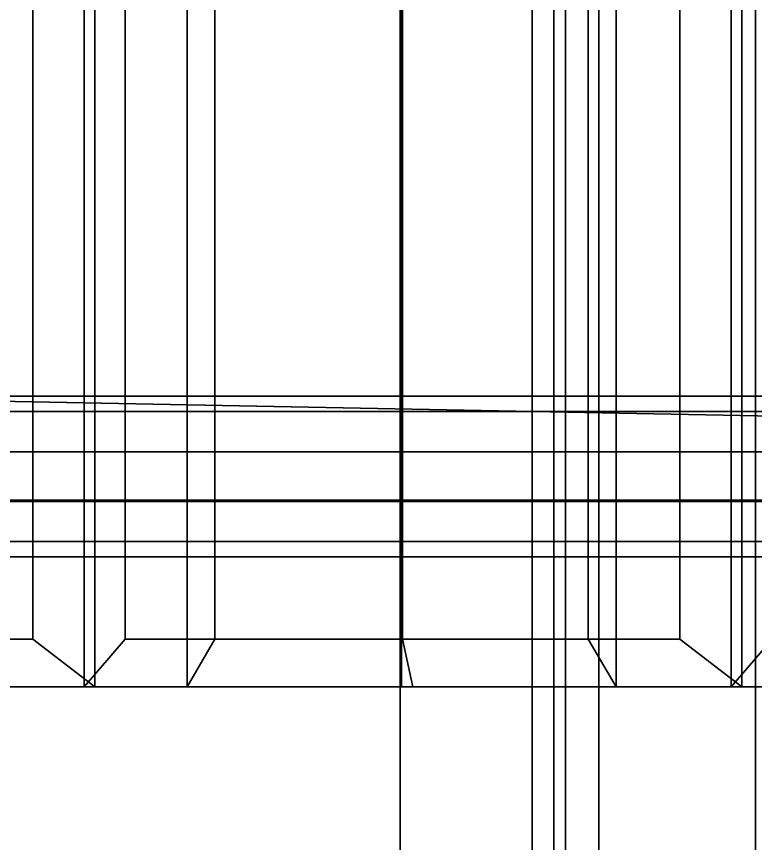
# Model space of a CAD drawing. Extents: x -7.1 to 8.3, y -8 to 8.
# Drawn here: x 1.9751 to 2.2617, y -3.5489 to -3.2282 of the extents above; entities that cross this region are included whole.
import ezdxf

# ---------------------------------------------------------------- set-up
doc = ezdxf.new("R2010")
doc.units = 0

msp = doc.modelspace()

# ---------------------------------------------------------------- linework, layer by layer
for points in [[(7.80574, 8), (-6.55791, 8), (7.80574, -8)], [(-6.55791, -8), (7.80574, -8), (-6.55791, 8)], [(7.80574, 8, -0.79139), (7.80574, -8, -0.79139), (-6.55791, -8, -0.79139)], [(-6.55791, -8, -0.79139), (-6.55791, 8, -0.79139), (7.80574, 8, -0.79139)], [(-3.29913, 4.29173, 0.11606), (-3.39913, -4.39201, 0.11606), (5.20087, -4.39201, 0.11606), (5.20087, 4.29173, 0.11606)], [(1.95664, 3.29707, 12.1507), (1.95671, -3.48825, 12.15071), (2.0055, -3.48825, 12.06625), (2.0055, 3.29707, 12.06625)], [(1.98142, -3.46968, 12.06092), (1.98142, 3.2785, 12.06092), (2.0055, 3.29707, 12.06625), (2.0055, -3.48825, 12.06625)], [(2.04118, 3.29707, 12.14783), (2.00132, 3.29707, 12.06303), (2.00132, -3.48825, 12.06303), (2.04126, -3.48825, 12.14784)], [(2.01729, 3.2785, 12.05784), (2.01729, -3.46968, 12.05784), (2.00132, -3.48825, 12.06303), (2.00132, 3.29707, 12.06303)], [(2.05198, -3.46968, 12.15314), (2.05191, 3.2785, 12.15314), (2.04118, 3.29707, 12.14783), (2.04126, -3.48825, 12.14784)], [(2.19677, 3.2785, 12.15376), (2.19684, -3.46968, 12.15376), (2.20761, -3.48825, 12.14855), (2.20753, 3.29707, 12.14855)], [(2.20753, 3.29707, 12.14855), (2.20761, -3.48825, 12.14855), (2.25639, -3.48825, 12.0641), (2.2564, 3.29707, 12.06409)], [(2.23231, -3.46968, 12.05877), (2.23231, 3.2785, 12.05876), (2.2564, 3.29707, 12.06409), (2.25639, -3.48825, 12.0641)], [(2.29208, 3.29707, 12.1466), (2.25222, 3.29707, 12.0618), (2.25222, -3.48825, 12.06181), (2.29215, -3.48825, 12.14661)], [(2.26819, 3.2785, 12.05661), (2.26819, -3.46968, 12.05662), (2.25222, -3.48825, 12.06181), (2.25222, 3.29707, 12.0618)], [(1.98142, -3.46968, 12.06092), (1.87391, -3.46968, 12.03436), (1.87391, 3.2785, 12.03436), (1.98142, 3.2785, 12.06092)], [(2.1248, -3.46968, 12.03221), (2.01729, -3.46968, 12.05784), (2.01729, 3.2785, 12.05784), (2.1248, 3.2785, 12.0322)], [(2.12441, -3.46968, 12.17955), (2.12434, 3.2785, 12.17954), (2.05191, 3.2785, 12.15314), (2.05198, -3.46968, 12.15314)], [(2.19684, -3.46968, 12.15376), (2.19677, 3.2785, 12.15376), (2.12434, 3.2785, 12.17954), (2.12441, -3.46968, 12.17955)], [(2.23231, -3.46968, 12.05877), (2.1248, -3.46968, 12.03221), (2.1248, 3.2785, 12.0322), (2.23231, 3.2785, 12.05876)], [(3.96503, -3.41575, 12.03273), (-2.14534, 3.20575, 12.03273), (-2.98174, 2.73338, 12.03273)], [(3.96503, 3.20575, 12.02273), (-2.14534, -3.41575, 12.02273), (-2.98173, -2.94338, 12.02273)], [(3.96503, 3.20575, 12.02273), (3.96503, -3.41575, 12.02273), (-2.14534, -3.41575, 12.02273)], [(3.96503, -3.41575, 12.03273), (3.96503, 3.20575, 12.03273), (-2.14534, 3.20575, 12.03273)], [(-2.98174, 2.73338, 12.03273), (-2.62823, -3.28918, 12.03273), (3.96503, -3.41575, 12.03273)], [(-1.78623, 2.50961, 2.83782), (4.68402, 2.50961, 2.83782), (1.85596, -2.53711, 2.83782), (-1.78623, -3.95764, 2.83782)], [(2.18806, -4.16535, 6.16606), (2.18806, -2.94429, 6.16606), (-2.04342, -2.94429, 6.16606), (-2.04342, -3.05145, 6.16606)], [(2.18806, -2.94429, 8.02228), (2.18806, -4.16535, 8.02228), (-2.04342, -3.05145, 8.02228)], [(2.18806, -2.94429, 8.02228), (2.18806, -2.94429, 6.16606), (2.18806, -4.16535, 6.16606), (2.18806, -4.16535, 8.02228)], [(-3.33791, -4.37545, 8.1595), (2.40941, -4.37545, 8.1595), (-3.09913, -3, 8.1595)], [(-2.09913, -3, 6.01606), (2.26169, -3, 6.01606), (2.26169, -4.11435, 6.01606), (-3.19279, -4.11435, 6.01606)], [(2.26169, -3, 3.16606), (-2.09913, -3, 3.16606), (-3.19279, -4.22324, 3.16606), (2.26169, -4.22324, 3.16606)], [(2.40941, -4.37545, 8.1595), (2.40941, -3, 8.1595), (-3.09913, -3, 8.1595)], [(2.26169, -3, 0.11606), (2.26169, -3, 3.16606), (2.26169, -4.22324, 3.16606), (2.26169, -4.22324, 0.11606)], [(2.26169, -3, 6.01606), (2.26169, -4.22324, 6.16606), (2.26169, -4.22324, 6.12495), (2.26169, -4.11435, 6.01606)], [(2.26169, -3, 6.01606), (2.26169, -3, 8.10606), (2.26169, -4.22324, 8.10606), (2.26169, -4.22324, 6.16606)], [(2.12395, -3.9994, 7.98997), (2.12395, -3.92052, 8.05364), (2.12395, -3.00373, 8.05364), (2.12395, -3.00373, 7.98997)], [(2.12395, -3.00373, 8.05364), (2.12395, -3.92052, 8.05364), (2.17505, -3.92052, 8.05364), (2.17505, -3.00373, 8.05364)], [(2.12395, -3.00373, 7.98997), (2.17505, -3.00373, 7.98997), (2.17505, -3.9994, 7.98997), (2.12395, -3.9994, 7.98997)], [(2.17505, -3.00373, 7.98997), (2.17505, -3.00373, 8.05364), (2.17505, -3.92052, 8.05364), (2.17505, -3.9994, 7.98997)], [(-2.04342, -3.05145, 6.16606), (-3.16975, -3.05145, 6.16606), (-3.16975, -4.16536, 6.16606), (2.18806, -4.16535, 6.16606)], [(-2.04342, -3.05145, 8.02228), (2.18806, -4.16535, 8.02228), (-3.16975, -4.16536, 8.02228)], [(2.18351, -4.63405, 5.96064), (2.18351, -4.5125, 6.05875), (2.18351, -3.09986, 6.05875), (2.18351, -3.09986, 5.96064)], [(2.18351, -3.09986, 6.05875), (2.18351, -4.5125, 6.05875), (2.20089, -4.5125, 6.05875), (2.20089, -3.09986, 6.05875)], [(2.18351, -3.09986, 5.96064), (2.20089, -3.09986, 5.96064), (2.20089, -4.63405, 5.96064), (2.18351, -4.63405, 5.96064)], [(2.20089, -3.09986, 5.96064), (2.20089, -3.09986, 6.05875), (2.20089, -4.5125, 6.05875), (2.20089, -4.63405, 5.96064)], [(-2.62823, -3.28918, 12.03273), (-2.14534, -3.41575, 12.03273), (3.96503, -3.41575, 12.03273)], [(-1.95542, -3.37549, 8.89067), (3.63123, -3.37549, 8.89067), (3.63123, -3.38144, 8.87236), (-1.95542, -3.38144, 8.87236)], [(-1.95542, -3.38144, 8.90898), (3.63123, -3.38144, 8.90898), (3.63123, -3.37549, 8.89067), (-1.95542, -3.37549, 8.89067)], [(-1.95542, -3.38144, 8.87236), (3.63123, -3.38144, 8.87236), (3.63123, -3.39702, 8.86105), (-1.95542, -3.39702, 8.86105)], [(-1.95542, -3.39702, 8.9203), (3.63123, -3.39702, 8.9203), (3.63123, -3.38144, 8.90898), (-1.95542, -3.38144, 8.90898)], [(-1.95542, -3.39702, 8.86105), (3.63123, -3.39702, 8.86105), (3.63123, -3.41627, 8.86105), (-1.95542, -3.41627, 8.86105)], [(-1.95542, -3.41627, 8.9203), (3.63123, -3.41627, 8.9203), (3.63123, -3.39702, 8.9203), (-1.95542, -3.39702, 8.9203)], [(3.96503, -3.41575, 12.06606), (-2.14534, -3.41575, 12.06606), (-2.32794, -4.22905, 12.06454), (5.26024, -4.22831, 12.06711)], [(5.17751, -4.15639, 11.96502), (-2.32165, -4.15565, 11.96758), (-2.14534, -3.41575, 11.96606), (3.96503, -3.41575, 11.96606)], [(3.96503, -3.41575, 11.96606), (-2.14534, -3.41575, 11.96606), (-2.14534, -3.41575, 12.06606), (3.96503, -3.41575, 12.06606)], [(-1.95542, -3.41627, 8.86105), (3.63123, -3.41627, 8.86105), (3.63123, -3.43185, 8.87236), (-1.95542, -3.43185, 8.87236)], [(-1.95542, -3.43185, 8.90898), (3.63123, -3.43185, 8.90898), (3.63123, -3.41627, 8.9203), (-1.95542, -3.41627, 8.9203)], [(-1.95542, -3.43185, 8.87236), (3.63123, -3.43185, 8.87236), (3.63123, -3.4378, 8.89067), (-1.95542, -3.4378, 8.89067)], [(-1.95542, -3.4378, 8.89067), (3.63123, -3.4378, 8.89067), (3.63123, -3.43185, 8.90898), (-1.95542, -3.43185, 8.90898)], [(1.87391, -3.46968, 12.03436), (1.98142, -3.46968, 12.06092), (2.0055, -3.48825, 12.06625), (1.87796, -3.48825, 12.04251)], [(2.01729, -3.46968, 12.05784), (2.1248, -3.46968, 12.03221), (2.12886, -3.48825, 12.04035), (2.00132, -3.48825, 12.06303)], [(2.12441, -3.46968, 12.17955), (2.05198, -3.46968, 12.15314), (2.04126, -3.48825, 12.14784), (2.12443, -3.48825, 12.17141)], [(2.19684, -3.46968, 12.15376), (2.12441, -3.46968, 12.17955), (2.12443, -3.48825, 12.17141), (2.20761, -3.48825, 12.14855)], [(2.1248, -3.46968, 12.03221), (2.23231, -3.46968, 12.05877), (2.25639, -3.48825, 12.0641), (2.12886, -3.48825, 12.04035)], [(2.26819, -3.46968, 12.05662), (2.3757, -3.46968, 12.03098), (2.37976, -3.48825, 12.03913), (2.25222, -3.48825, 12.06181)], [(0.73454, -3.48824, 12.1077), (4.84093, -3.48825, 12.1077), (4.57655, -3.48825, 12.03805)], [(4.84093, -3.62389, 12.1077), (4.84093, -3.48825, 12.1077), (0.73454, -3.48824, 12.1077), (0.73454, -3.62388, 12.1077)], [(0.73454, -3.48825, 11.92156), (0.73454, -3.48824, 12.1077), (4.57655, -3.48825, 12.03805), (4.57655, -3.48825, 11.92156)], [(0.73454, -3.62388, 11.92156), (0.73454, -3.48825, 11.92156), (4.57655, -3.48825, 11.92156), (4.84093, -3.62389, 11.92156)], [(1.87796, -3.48825, 12.04251), (2.0055, -3.48825, 12.06625), (1.95671, -3.48825, 12.15071), (1.87354, -3.48825, 12.17356)], [(2.00132, -3.48825, 12.06303), (2.12886, -3.48825, 12.04035), (2.12443, -3.48825, 12.17141), (2.04126, -3.48825, 12.14784)], [(2.12886, -3.48825, 12.04035), (2.25639, -3.48825, 12.0641), (2.20761, -3.48825, 12.14855), (2.12443, -3.48825, 12.17141)], [(2.25222, -3.48825, 12.06181), (2.37976, -3.48825, 12.03913), (2.37533, -3.48825, 12.17018), (2.29215, -3.48825, 12.14661)]]:
    msp.add_3dface(points)

doc.saveas('drawing.dxf')
